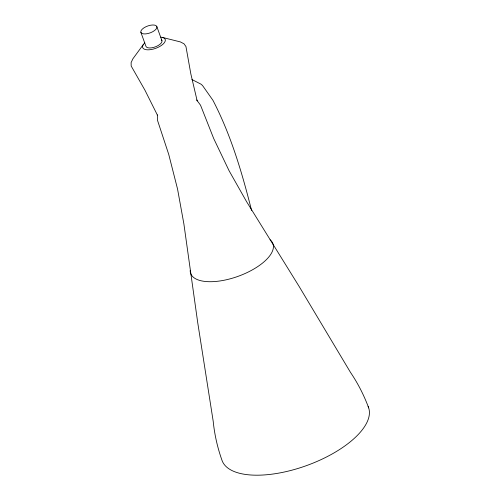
<?xml version="1.0" encoding="UTF-8"?>
<svg xmlns="http://www.w3.org/2000/svg" width="500" height="500" viewBox="0 0 500 500"><rect width="100%" height="100%" fill="white"/><g stroke="black" fill="none" stroke-linecap="round" stroke-linejoin="round"><path stroke-width="0.75" d="M143.344 44.519L132.894 58.788L131.106 62.625L131.188 66.037L144.956 90.213L157.381 115.056M162.913 37.55L180.319 41.9L184 43.794L185.95 46.537L190.831 73.881L197.175 100.887M191.9 79.519L200.963 84.15L202.45 85.419L212.9 100.237C230.956 134.919 242.05 172.688 251.575 210.456M196.656 99.956L200.531 105.206L213.675 138.469L229.05 170.675L246.525 201.569L299.163 286.5L350.513 372.425C357.981 383.456 364.062 395.394 368.675 407.881M156.85 26.619A8.481 3.65 -19.9 0 1 145.856 33.888A8.481 3.65 -19.9 0 1 143.875 27.881A8.481 3.65 -19.9 0 1 156.85 26.619L161.925 40.644M140.869 32.306L145.95 46.331A8.481 3.65 -19.9 0 0 156.113 46.556A8.481 3.65 -19.9 0 0 161.356 39.844M157.306 114.894L157.562 120.506L168.75 154.462L177.544 189.013L183.875 223.875L197.719 322.619L213.206 421.319C214.519 434.55 217.488 447.6 221.931 460.131A77.888 33.531 -19.9 0 0 307.406 465.281A77.888 33.531 -19.9 0 0 368.15 406.525M160.781 37.175A11.994 5.162 -19.9 0 1 163.069 44.112A11.994 5.162 -19.9 0 1 147.094 49.8A11.994 5.162 -19.9 0 1 144.8 42.862M270.069 239.775A43.744 18.831 -19.9 0 1 240.006 275.619A43.744 18.831 -19.9 0 1 190.175 270.419"/></g></svg>
